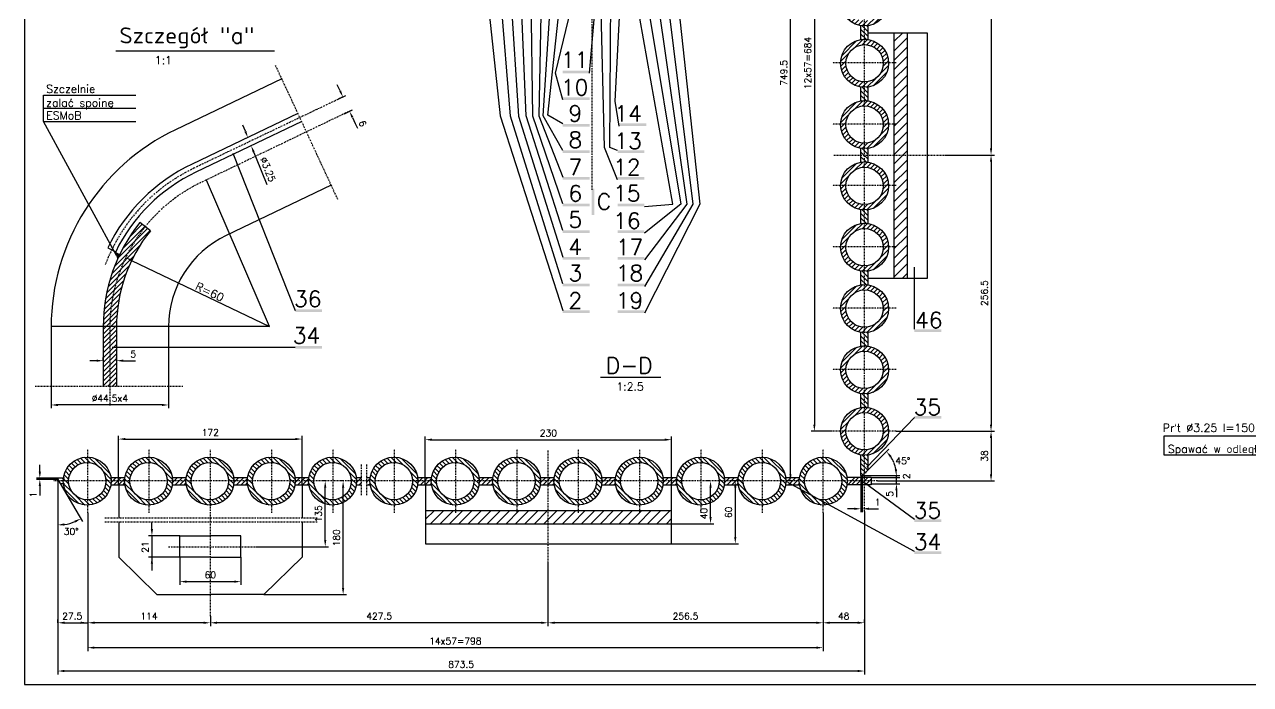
# Model space of a CAD drawing. Extents: x 5 to 1183, y 5 to 835.
# Drawn here: x 5 to 464.7, y 5 to 252.5 of the extents above; entities that cross this region are included whole.
import ezdxf
from ezdxf.enums import TextEntityAlignment as Align

# ---------------------------------------------------------------- set-up
doc = ezdxf.new("R2010")
doc.units = 0
doc.header["$MEASUREMENT"] = 0
doc.linetypes.add('DASHDOT', pattern=[1, 0.5, -0.25, 0, -0.25])
doc.layers.get('0').update_dxf_attribs({"linetype": 'CONTINUOUS'})
doc.layers.add('CIENKA', color=3, linetype='CONTINUOUS')
doc.layers.add('OSIE', color=1, linetype='DASHDOT')
doc.styles.add('ROMANS', font='romans')

# ---------------------------------------------------------------- blocks, each defined once
blk = doc.blocks.new('*X46')
at = {"color": 0}
for p, q in [((311.46, 125.85), (317.15, 131.53)), ((316.36, 128.98), (319.36, 131.97)), ((319.09, 129.94), (321.08, 131.93)), ((320.86, 129.94), (322.55, 131.63)), ((322.3, 129.61), (323.83, 131.14)), ((323.51, 129.05), (324.96, 130.51)), ((324.54, 128.32), (325.96, 129.74)), ((325.42, 127.43), (326.84, 128.85)), ((311.02, 123.64), (314.02, 126.64)), ((326.13, 126.37), (327.59, 127.83)), ((326.66, 125.14), (328.21, 126.68)), ((326.97, 123.67), (328.68, 125.38)), ((311.07, 121.91), (313.06, 123.91)), ((311.37, 120.45), (313.05, 122.13)), ((311.86, 119.17), (313.39, 120.7)), ((323.17, 114.57), (328.42, 119.83)), ((325.51, 118.69), (328.96, 122.13)), ((326.9, 121.84), (328.96, 123.89)), ((312.49, 118.04), (313.94, 119.49)), ((313.26, 117.04), (314.68, 118.45)), ((314.15, 116.16), (315.57, 117.58)), ((315.16, 115.41), (316.62, 116.87)), ((316.31, 114.79), (317.86, 116.33)), ((317.61, 114.32), (319.32, 116.03)), ((319.1, 114.04), (321.15, 116.09)), ((320.87, 114.04), (324.31, 117.48))]:
    blk.add_line(p, q, dxfattribs=at)
blk = doc.blocks.new('*X47')
at = {"color": 0}
for p, q in [((311.47, 102.88), (317.12, 108.53)), ((316.32, 105.95), (319.34, 108.98)), ((319.07, 106.94), (321.07, 108.94)), ((320.85, 106.95), (322.54, 108.64)), ((322.28, 106.62), (323.82, 108.15)), ((323.5, 106.06), (324.95, 107.52)), ((324.54, 105.33), (325.95, 106.75)), ((325.41, 104.44), (326.83, 105.86)), ((311.02, 100.66), (314.05, 103.68)), ((326.13, 103.39), (327.58, 104.85)), ((326.66, 102.15), (328.2, 103.7)), ((326.97, 100.69), (328.67, 102.4)), ((311.06, 98.93), (313.06, 100.93)), ((311.36, 97.46), (313.05, 99.15)), ((311.85, 96.18), (313.38, 97.72)), ((323.14, 91.57), (328.43, 96.86)), ((325.57, 95.76), (328.96, 99.15)), ((326.91, 98.87), (328.95, 100.91)), ((312.48, 95.05), (313.94, 96.5)), ((313.25, 94.05), (314.67, 95.46)), ((314.14, 93.17), (315.56, 94.59)), ((315.15, 92.42), (316.61, 93.87)), ((316.3, 91.8), (317.85, 93.34)), ((317.6, 91.33), (319.31, 93.03)), ((319.09, 91.05), (321.13, 93.09)), ((320.85, 91.04), (324.24, 94.43))]:
    blk.add_line(p, q, dxfattribs=at)
blk = doc.blocks.new('*X48')
at = {"color": 0}
for p, q in [((321.35, 109.99), (318.65, 112.68)), ((320.57, 108.99), (318.65, 110.91)), ((321.35, 111.76), (319.06, 114.05)), ((321.35, 113.52), (320.83, 114.04)), ((318.86, 108.94), (318.65, 109.15))]:
    blk.add_line(p, q, dxfattribs=at)
blk = doc.blocks.new('*X49')
at = {"color": 0}
for p, q in [((321.35, 87.01), (318.65, 89.7)), ((321.35, 85.24), (318.65, 87.93)), ((321.35, 88.77), (319.11, 91.01)), ((321.35, 90.54), (320.88, 91.01)), ((320.6, 84.22), (318.65, 86.17)), ((319.49, 83.57), (318.65, 84.4))]:
    blk.add_line(p, q, dxfattribs=at)
blk = doc.blocks.new('*X50')
at = {"color": 0}
for p, q in [((330.99, 246.14), (334.3, 249.45)), ((330.99, 242.6), (335.97, 247.58)), ((330.99, 239.06), (335.97, 244.05)), ((330.99, 235.53), (335.97, 240.51)), ((330.99, 231.99), (335.97, 236.98)), ((330.99, 228.46), (335.97, 233.44)), ((330.99, 224.92), (335.97, 229.9)), ((330.99, 221.39), (335.97, 226.37)), ((330.99, 217.85), (335.97, 222.83)), ((330.99, 214.32), (335.97, 219.3)), ((330.99, 210.78), (335.97, 215.76)), ((330.99, 207.24), (335.97, 212.23)), ((330.99, 203.71), (335.97, 208.69)), ((330.99, 200.17), (335.97, 205.16)), ((330.99, 196.64), (335.97, 201.62)), ((330.99, 193.1), (335.97, 198.08)), ((330.99, 189.57), (335.97, 194.55)), ((330.99, 186.03), (335.97, 191.01)), ((330.99, 182.5), (335.97, 187.48)), ((330.99, 178.96), (335.97, 183.94)), ((330.99, 175.42), (335.97, 180.41)), ((330.99, 171.89), (335.97, 176.87)), ((330.99, 168.35), (335.97, 173.34)), ((330.99, 164.82), (335.97, 169.8)), ((330.99, 161.28), (335.97, 166.26)), ((330.99, 157.75), (335.97, 162.73)), ((334.05, 157.27), (335.97, 159.19))]:
    blk.add_line(p, q, dxfattribs=at)
blk = doc.blocks.new('*X60')
at = {"color": 0}
for p, q in [((38.82, 182.01), (52.12, 195.31)), ((40.12, 185.08), (51.13, 196.09)), ((41.85, 188.57), (50.15, 196.87)), ((44.34, 192.83), (49.16, 197.66)), ((37.81, 179.23), (48.27, 189.69)), ((36.99, 176.65), (45.92, 185.57)), ((36.34, 174.23), (44.31, 182.2)), ((35.4, 169.75), (42.18, 176.54)), ((35.82, 171.94), (43.11, 179.23)), ((34.84, 165.65), (40.88, 171.7)), ((35.08, 167.66), (41.46, 174.04)), ((34.56, 161.84), (40.09, 167.37)), ((34.67, 163.71), (40.43, 169.48)), ((34.5, 158.24), (39.66, 163.4)), ((34.5, 156.48), (39.55, 161.52)), ((34.51, 160.02), (39.83, 165.34)), ((34.5, 154.71), (39.5, 159.71)), ((34.5, 152.94), (39.5, 157.94)), ((34.5, 151.17), (39.5, 156.17)), ((34.5, 149.4), (39.5, 154.4)), ((34.5, 147.64), (39.5, 152.64)), ((34.5, 145.87), (39.5, 150.87)), ((34.5, 144.1), (39.5, 149.1)), ((34.5, 142.33), (39.5, 147.33)), ((34.5, 140.57), (39.5, 145.57)), ((34.5, 138.8), (39.5, 143.8)), ((34.5, 137.03), (39.5, 142.03)), ((36.24, 137), (39.5, 140.26)), ((38.01, 137), (39.5, 138.49))]:
    blk.add_line(p, q, dxfattribs=at)

msp = doc.modelspace()

# ---------------------------------------------------------------- linework, layer by layer
for p, q in [((318.65, 246.9), (318.65, 252.1)), ((321.35, 246.9), (321.35, 252.1)), ((321.35, 249.45), (343.48, 249.45)), ((330.99, 249.45), (330.99, 157.27)), ((335.97, 249.45), (335.97, 157.27)), ((343.48, 249.45), (343.48, 157.27)), ((318.65, 223.9), (318.65, 229.1)), ((321.35, 223.9), (321.35, 229.1)), ((318.65, 200.9), (318.65, 206.1)), ((321.35, 200.9), (321.35, 206.1)), ((318.65, 177.9), (318.65, 183.1)), ((321.35, 177.9), (321.35, 183.1)), ((52.21, 175.18), (48.3, 178.29)), ((36.19, 168.8), (39.18, 167.31)), ((318.65, 154.9), (318.65, 160.1)), ((321.35, 154.9), (321.35, 160.1)), ((343.48, 157.27), (321.35, 157.27)), ((318.65, 131.9), (318.65, 137.1)), ((321.35, 131.9), (321.35, 137.1)), ((318.65, 108.9), (318.65, 114.1)), ((321.35, 108.9), (321.35, 114.1)), ((318.65, 83.38), (318.65, 91.1)), ((321.35, 85.57), (321.35, 91.1)), ((318.65, 83.38), (319.16, 83.38)), ((319.16, 83.38), (321.35, 85.57)), ((17.45, 82.38), (17.45, 81.91)), ((19.93, 82.38), (17.45, 82.38)), ((17.45, 81.91), (18.39, 80.33)), ((18.39, 80.33), (19.94, 80.33)), ((37.41, 82.62), (42.61, 82.62)), ((37.41, 79.93), (42.61, 79.93)), ((40.31, 79.93), (40.31, 67.54)), ((60.41, 82.62), (65.61, 82.62)), ((60.41, 79.93), (65.61, 79.93)), ((83.41, 82.62), (88.61, 82.62)), ((83.41, 79.93), (88.61, 79.93)), ((106.41, 82.62), (111.61, 82.62)), ((106.41, 79.93), (111.61, 79.93)), ((109.07, 79.93), (109.07, 67.54)), ((129.41, 82.62), (131.19, 82.62)), ((129.41, 79.93), (131.19, 79.93)), ((133.24, 82.62), (134.61, 82.62)), ((133.24, 79.93), (134.61, 79.93)), ((152.41, 82.62), (157.61, 82.62)), ((152.41, 79.93), (157.61, 79.93)), ((155.41, 79.93), (155.41, 57.8)), ((175.41, 82.62), (180.61, 82.62)), ((175.41, 79.93), (180.61, 79.93)), ((198.41, 82.62), (203.61, 82.62)), ((198.41, 79.93), (203.61, 79.93)), ((221.41, 82.62), (226.61, 82.62)), ((221.41, 79.93), (226.61, 79.93)), ((244.41, 82.62), (249.61, 82.62)), ((244.41, 79.93), (249.61, 79.93)), ((247.59, 57.8), (247.59, 79.93)), ((267.41, 82.62), (272.61, 82.62)), ((267.41, 79.93), (272.61, 79.93)), ((290.41, 82.62), (295.61, 82.62)), ((290.41, 79.93), (295.61, 79.93)), ((322.46, 82.62), (313.41, 82.62)), ((322.49, 79.93), (313.41, 79.93)), ((322.46, 82.62), (322.46, 82.12)), ((322.46, 82.12), (322.49, 79.93)), ((155.41, 70.29), (247.59, 70.29)), ((40.31, 65.96), (40.31, 52.81)), ((109.07, 65.96), (109.07, 52.81)), ((155.41, 65.31), (247.59, 65.31)), ((63.24, 60.76), (74.69, 60.76)), ((63.24, 52.81), (63.24, 60.76)), ((86.13, 60.76), (74.69, 60.76)), ((86.13, 52.81), (86.13, 60.76)), ((155.41, 57.8), (247.59, 57.8)), ((40.31, 52.81), (54.61, 38.73)), ((74.69, 52.81), (63.24, 52.81)), ((74.69, 52.81), (86.13, 52.81)), ((109.07, 52.81), (94.76, 38.73)), ((54.61, 38.73), (74.69, 38.73)), ((94.76, 38.73), (74.69, 38.73))]:
    msp.add_line(p, q)
msp.add_lwpolyline([(5, 5), (1183, 5), (1183, 835), (5, 835)], close=True)
for points in [[(101.51, 232.15), (61.65, 213.1, 0.288931), (15, 139.11), (15, 116.94)], [(107.54, 219.15), (67.83, 200.17, 0.169337), (36.19, 168.8)], [(108.95, 216.12), (69.27, 197.16, 0.169428), (39.18, 167.31)], [(120.03, 192.23), (80.62, 173.4, 0.288931), (59, 139.11), (59, 116.94)], [(48.3, 178.29, 0.170984), (34.5, 139.11), (34.5, 116.94)], [(52.21, 175.18, 0.171121), (39.5, 139.11), (39.5, 116.94)]]:
    msp.add_lwpolyline(points, format="xyb")
for centre, radius in [((320, 261), 9), ((320, 238), 9), ((320, 238), 7), ((320, 215), 9), ((320, 215), 7), ((320, 192), 9), ((320, 192), 7), ((320, 169), 9), ((320, 169), 7), ((320, 146), 9), ((320, 146), 7), ((320, 123), 9), ((320, 123), 7), ((320, 100), 9), ((320, 100), 7), ((28.51, 81.28), 9), ((28.51, 81.28), 7), ((51.51, 81.28), 9), ((51.51, 81.28), 7), ((74.51, 81.28), 9), ((74.51, 81.28), 7), ((97.51, 81.28), 9), ((97.51, 81.28), 7), ((120.51, 81.28), 9), ((120.51, 81.28), 7), ((143.51, 81.28), 9), ((143.51, 81.28), 7), ((166.51, 81.28), 9), ((166.51, 81.28), 7), ((189.51, 81.28), 9), ((189.51, 81.28), 7), ((212.51, 81.28), 9), ((212.51, 81.28), 7), ((235.51, 81.28), 9), ((235.51, 81.28), 7), ((258.51, 81.28), 9), ((258.51, 81.28), 7), ((281.51, 81.28), 9), ((281.51, 81.28), 7), ((304.51, 81.28), 9), ((304.51, 81.28), 7)]:
    msp.add_circle(centre, radius)
msp.add_solid([(38.76, 167.52), (40.77, 166.39), (39.86, 164.44)])
at = {"layer": 'CIENKA'}
for p, q in [((292.21, 83.84), (292.21, 384.91)), ((301.17, 373.68), (301.17, 102.5)), ((367.43, 327.68), (367.43, 206.08)), ((177.9, 270.05), (183.3, 218.26)), ((187.24, 218.12), (182.89, 271.12)), ((186.89, 270.99), (190.25, 218.2)), ((193.08, 218.24), (190.89, 271.01)), ((195.66, 218.18), (194.89, 271.03)), ((198.89, 271.03), (197.84, 218.25)), ((199.49, 218.24), (202.89, 271.1)), ((201.19, 218.54), (206.89, 270.79)), ((204.15, 234.31), (212.91, 270.99)), ((222.49, 206.41), (220.91, 271)), ((224.48, 206.41), (224.91, 271.02)), ((226.43, 223.8), (228.92, 271.05)), ((248.09, 185.1), (232.91, 271.06)), ((236.91, 270.98), (251.05, 185.1)), ((240.98, 271.05), (253.33, 185.1)), ((244.91, 271.02), (255.64, 185.1)), ((248.91, 271.09), (258.27, 185.1)), ((216.89, 234.29), (218.88, 257.27)), ((39.23, 242.7), (98.73, 242.7)), ((123.34, 227.65), (122.28, 229.91)), ((206.81, 224.29), (204.15, 234.31)), ((12.15, 226.1), (46.7, 226.1)), ((12.15, 216.16), (12.15, 226.1)), ((122.42, 224.47), (125.52, 225.91)), ((12.15, 221.13), (46.7, 221.13)), ((228.04, 214.44), (226.43, 223.8)), ((39.55, 165.93), (12.15, 216.16)), ((12.15, 216.16), (46.7, 216.16)), ((124.93, 219.08), (128.03, 220.51)), ((127.95, 217.72), (129, 215.45)), ((183.3, 218.26), (206.81, 145.29)), ((206.81, 155.29), (187.24, 218.12)), ((190.25, 218.2), (206.81, 165.29)), ((206.81, 175.29), (193.08, 218.24)), ((206.81, 185.29), (195.66, 218.18)), ((197.84, 218.25), (206.81, 195.29)), ((206.81, 205.29), (199.49, 218.24)), ((206.81, 215.29), (201.19, 218.54)), ((87.81, 212.48), (86.88, 214.8)), ((129, 215.45), (129.84, 213.64)), ((88.74, 210.17), (87.58, 209.7)), ((89.99, 207.06), (88.83, 206.59)), ((83.17, 204.26), (106.49, 145.22)), ((90.92, 204.74), (91.86, 202.42)), ((91.86, 202.42), (95.85, 192.51)), ((227.39, 194.29), (222.49, 206.41)), ((227.39, 205.29), (224.48, 206.41)), ((350.09, 203.58), (368.68, 203.58)), ((350.09, 203.58), (368.68, 203.58)), ((367.43, 201.08), (367.43, 102.5)), ((96.89, 139.28), (73.24, 194.21)), ((258.27, 185.1), (237.47, 144.29)), ((255.64, 185.1), (237.47, 154.29)), ((253.33, 185.1), (237.47, 164.29)), ((251.05, 185.1), (237.47, 174.29)), ((237.47, 184.29), (248.09, 185.1)), ((45.13, 164.09), (96.89, 139.28)), ((338.67, 138.26), (338.67, 161.54)), ((96.89, 139.28), (15, 139.28)), ((37.86, 131.49), (106.49, 131.49)), ((32, 126.44), (29.5, 126.44)), ((34.5, 126.44), (34.5, 127.69)), ((39.5, 126.44), (39.5, 127.69)), ((42, 126.44), (44.5, 126.44)), ((44.5, 126.44), (46.62, 126.44)), ((221.01, 120.22), (243.58, 120.22)), ((15, 116.94), (15, 108.59)), ((59, 116.94), (59, 108.59)), ((56.5, 109.84), (17.5, 109.84)), ((320.82, 86.55), (338.67, 105.18)), ((40.27, 79.93), (40.27, 98.3)), ((42.77, 97.05), (106.57, 97.05)), ((109.07, 79.93), (109.07, 98.3)), ((155.27, 79.93), (155.27, 98.07)), ((157.77, 96.82), (245.09, 96.82)), ((247.59, 79.93), (247.59, 98.07)), ((308, 100), (299.92, 100)), ((331.87, 100), (368.68, 100)), ((331.87, 100), (368.68, 100)), ((367.43, 97.5), (367.43, 83.84)), ((503.73, 98.17), (432.23, 98.17)), ((432.23, 98.17), (432.23, 91.08)), ((321.35, 85.57), (329.08, 93.31)), ((10.74, 84.88), (10.74, 87.38)), ((432.23, 91.08), (505.25, 91.08)), ((318.65, 83.38), (318.65, 69.65)), ((319.16, 83.38), (333.21, 83.38)), ((319.16, 83.38), (319.16, 69.65)), ((331.95, 80.3), (331.95, 83.38)), ((17.45, 82.38), (9.49, 82.38)), ((17.45, 81.91), (9.49, 81.91)), ((10.74, 79.41), (10.74, 76.91)), ((17.45, 81.91), (17.45, 8.8)), ((18.39, 80.33), (26.8, 66.14)), ((19.35, 82.13), (18.98, 82.49)), ((117.75, 81.34), (116.5, 81.34)), ((117.75, 59.18), (117.75, 78.84)), ((124.47, 81.34), (123.22, 81.34)), ((124.47, 41.23), (124.47, 78.84)), ((129.45, 82.41), (129.66, 82.62)), ((129.5, 80.7), (131.42, 82.62)), ((130.5, 79.93), (131.19, 80.62)), ((133.24, 80.91), (134.56, 82.22)), ((134.03, 79.93), (134.55, 80.44)), ((262.25, 81.34), (261, 81.34)), ((262.25, 67.82), (262.25, 78.84)), ((271.52, 81.34), (270.27, 81.34)), ((271.52, 78.84), (271.52, 60.3)), ((292.54, 81.34), (290.96, 81.34)), ((338.67, 54.92), (291.24, 80.73)), ((313.71, 79.93), (316.4, 82.62)), ((315.04, 79.93), (317.74, 82.62)), ((316.81, 79.93), (319.5, 82.62)), ((318.58, 79.93), (321.27, 82.62)), ((338.67, 66.9), (320.02, 80.58)), ((320.34, 79.93), (322.46, 82.05)), ((322.11, 79.93), (322.48, 80.3)), ((322.46, 82.62), (333.2, 82.62)), ((322.48, 80.3), (333.2, 80.3)), ((324.89, 81.34), (368.68, 81.34)), ((10.74, 76.91), (10.74, 75.87)), ((331.95, 77.8), (331.95, 75.3)), ((28.69, 69.4), (28.69, 26.9)), ((28.69, 69.4), (28.69, 26.9)), ((304.43, 69.4), (304.43, 26.9)), ((304.43, 69.4), (304.43, 26.9)), ((316.15, 70.9), (313.65, 70.9)), ((319.94, 69.86), (319.94, 8.8)), ((321.66, 70.9), (324.16, 70.9)), ((324.16, 70.9), (325.2, 70.9)), ((52.77, 63.26), (52.77, 65.76)), ((247.59, 65.32), (263.5, 65.32)), ((63.24, 60.76), (51.52, 60.76)), ((52.77, 60.76), (52.77, 47.81)), ((91.61, 56.68), (119, 56.68)), ((247.59, 57.8), (272.77, 57.8)), ((63.24, 52.81), (51.52, 52.81)), ((63.24, 52.81), (63.24, 42.33)), ((86.13, 52.81), (86.13, 42.33)), ((201.28, 51.19), (201.28, 26.9)), ((201.28, 51.19), (201.28, 26.9)), ((65.74, 43.58), (83.63, 43.58)), ((94.76, 38.73), (125.72, 38.73)), ((17.45, 28.15), (17.45, 29.4)), ((20.03, 28.15), (28.69, 28.15)), ((72.19, 28.15), (31.19, 28.15)), ((74.69, 30.59), (74.69, 26.9)), ((74.69, 30.59), (74.69, 26.9)), ((198.78, 28.15), (77.19, 28.15)), ((301.93, 28.15), (203.78, 28.15)), ((317.44, 28.15), (306.93, 28.15)), ((319.94, 28.15), (319.94, 29.4)), ((28.69, 26.9), (28.69, 17.56)), ((304.43, 26.9), (304.43, 17.56)), ((301.93, 18.81), (31.19, 18.81)), ((317.44, 10.05), (19.95, 10.05))]:
    msp.add_line(p, q, dxfattribs=at)
for centre, radius, start, end in [((319.16, 83.38), 12.79, 22.4569, 33.673), ((319.16, 83.38), 12.79, 10.516, 21.7321), ((17.45, 81.91), 17.08, 278.3925, 292.2574)]:
    msp.add_arc(centre, radius, start, end, dxfattribs=at)
for points in [[(123.71, 227.82), (122.96, 227.47), (124.39, 225.38)], [(128.32, 217.9), (127.57, 217.55), (126.89, 219.99)], [(88.19, 212.64), (87.42, 212.33), (88.74, 210.17)], [(91.31, 204.9), (90.54, 204.59), (89.99, 207.06)], [(367.01, 206.08), (367.84, 206.08), (367.43, 203.58)], [(367.01, 201.08), (367.84, 201.08), (367.43, 203.58)], [(44.95, 163.71), (45.31, 164.47), (42.87, 165.17)], [(32, 126.86), (32, 126.03), (34.5, 126.44)], [(42, 126.86), (42, 126.03), (39.5, 126.44)], [(17.5, 110.26), (17.5, 109.42), (15, 109.84)], [(56.5, 110.26), (56.5, 109.42), (59, 109.84)], [(300.75, 102.5), (301.58, 102.5), (301.17, 100)], [(367.01, 102.5), (367.84, 102.5), (367.43, 100)], [(42.77, 97.47), (42.77, 96.64), (40.27, 97.05)], [(106.57, 97.47), (106.57, 96.64), (109.07, 97.05)], [(157.77, 97.23), (157.77, 96.4), (155.27, 96.82)], [(245.09, 97.23), (245.09, 96.4), (247.59, 96.82)], [(367.01, 97.5), (367.84, 97.5), (367.43, 100)], [(329.48, 90.2), (330.13, 90.73), (328.22, 92.4)], [(10.32, 84.88), (11.16, 84.88), (10.74, 82.38)], [(291.8, 83.84), (292.63, 83.84), (292.21, 81.34)], [(332.15, 85.75), (331.32, 85.67), (331.95, 83.22)], [(367.01, 83.84), (367.84, 83.84), (367.43, 81.34)], [(10.32, 79.41), (11.16, 79.41), (10.74, 81.91)], [(117.34, 78.84), (118.17, 78.84), (117.75, 81.34)], [(124.05, 78.84), (124.89, 78.84), (124.47, 81.34)], [(261.83, 78.84), (262.66, 78.84), (262.25, 81.34)], [(271.11, 78.84), (271.94, 78.84), (271.52, 81.34)], [(331.53, 77.8), (332.36, 77.8), (331.95, 80.3)], [(316.15, 71.32), (316.15, 70.48), (318.65, 70.9)], [(321.66, 71.32), (321.66, 70.48), (319.16, 70.9)], [(19.98, 64.6), (19.92, 65.43), (17.45, 64.83)], [(23.74, 66.48), (24.11, 65.73), (26.16, 67.22)], [(261.83, 67.82), (262.66, 67.82), (262.25, 65.32)], [(52.35, 63.26), (53.18, 63.26), (52.77, 60.76)], [(271.11, 60.3), (271.94, 60.3), (271.52, 57.8)], [(117.34, 59.18), (118.17, 59.18), (117.75, 56.68)], [(52.35, 50.31), (53.18, 50.31), (52.77, 52.81)], [(65.74, 43.99), (65.74, 43.16), (63.24, 43.58)], [(83.63, 43.99), (83.63, 43.16), (86.13, 43.58)], [(124.05, 41.23), (124.89, 41.23), (124.47, 38.73)], [(20.03, 28.57), (20.03, 27.73), (17.53, 28.15)], [(26.11, 28.57), (26.11, 27.73), (28.61, 28.15)], [(31.26, 28.57), (31.26, 27.73), (28.76, 28.15)], [(72.19, 28.57), (72.19, 27.73), (74.69, 28.15)], [(77.19, 28.57), (77.19, 27.73), (74.69, 28.15)], [(198.78, 28.57), (198.78, 27.73), (201.28, 28.15)], [(203.78, 28.57), (203.78, 27.73), (201.28, 28.15)], [(301.93, 28.57), (301.93, 27.73), (304.43, 28.15)], [(306.93, 28.57), (306.93, 27.73), (304.43, 28.15)], [(317.44, 28.57), (317.44, 27.73), (319.94, 28.15)], [(31.19, 19.23), (31.19, 18.4), (28.69, 18.81)], [(301.93, 19.23), (301.93, 18.4), (304.43, 18.81)], [(19.95, 10.47), (19.95, 9.64), (17.45, 10.05)], [(317.44, 10.47), (317.44, 9.64), (319.94, 10.05)]]:
    msp.add_solid(points, dxfattribs=at)
for points in [[(206.81, 235.29), (206.81, 234.29), (216.89, 235.29), (216.89, 234.29)], [(206.81, 225.29), (206.81, 224.29), (216.89, 225.29), (216.89, 224.29)], [(206.81, 215.29), (206.81, 214.29), (216.89, 215.29), (216.89, 214.29)], [(228.04, 215.44), (228.04, 214.44), (238.12, 215.44), (238.12, 214.44)], [(206.81, 205.29), (206.81, 204.29), (216.89, 205.29), (216.89, 204.29)], [(227.39, 205.29), (227.39, 204.29), (237.47, 205.29), (237.47, 204.29)], [(206.81, 195.29), (206.81, 194.29), (216.89, 195.29), (216.89, 194.29)], [(227.39, 195.29), (227.39, 194.29), (237.47, 195.29), (237.47, 194.29)], [(218.73, 191.01), (217.73, 191.01), (218.73, 181.15), (217.73, 181.15)], [(206.81, 185.29), (206.81, 184.29), (216.89, 185.29), (216.89, 184.29)], [(227.39, 185.29), (227.39, 184.29), (237.47, 185.29), (237.47, 184.29)], [(206.81, 175.29), (206.81, 174.29), (216.89, 175.29), (216.89, 174.29)], [(227.39, 175.29), (227.39, 174.29), (237.47, 175.29), (237.47, 174.29)], [(206.81, 165.29), (206.81, 164.29), (216.89, 165.29), (216.89, 164.29)], [(227.39, 165.29), (227.39, 164.29), (237.47, 165.29), (237.47, 164.29)], [(206.81, 155.29), (206.81, 154.29), (216.89, 155.29), (216.89, 154.29)], [(227.39, 155.29), (227.39, 154.29), (237.47, 155.29), (237.47, 154.29)], [(106.49, 145.72), (106.49, 144.72), (116.56, 145.72), (116.56, 144.72)], [(206.81, 145.29), (206.81, 144.29), (216.89, 145.29), (216.89, 144.29)], [(227.39, 145.29), (227.39, 144.29), (237.47, 145.29), (237.47, 144.29)], [(338.67, 138.26), (338.67, 137.26), (348.75, 138.26), (348.75, 137.26)], [(106.49, 131.99), (106.49, 130.99), (116.56, 131.99), (116.56, 130.99)], [(338.67, 105.68), (338.67, 104.68), (348.75, 105.68), (348.75, 104.68)], [(338.67, 66.9), (338.67, 65.9), (348.75, 66.9), (348.75, 65.9)], [(338.67, 54.92), (338.67, 53.92), (348.75, 54.92), (348.75, 53.92)]]:
    msp.add_trace(points, dxfattribs=at)
at = {"layer": 'OSIE'}
for p, q in [((217.82, 190.52), (217.82, 769.54)), ((319.94, 69.86), (319.94, 405.69)), ((122.52, 186.87), (99.16, 237.21)), ((331.87, 238.18), (308, 238.18)), ((331.87, 215.18), (308, 215.18)), ((308.53, 203.58), (350.09, 203.58)), ((331.87, 192.18), (308, 192.18)), ((331.87, 169.18), (308, 169.18)), ((331.87, 146.18), (308, 146.18)), ((331.87, 123.18), (308, 123.18)), ((9.04, 116.94), (64.39, 116.94)), ((331.87, 100), (308, 100)), ((28.69, 69.4), (28.69, 93.28)), ((51.69, 69.4), (51.69, 93.28)), ((74.69, 30.59), (74.69, 93.28)), ((97.69, 69.4), (97.69, 93.28)), ((120.69, 69.4), (120.69, 93.28)), ((143.69, 69.4), (143.69, 93.28)), ((166.69, 69.4), (166.69, 93.28)), ((189.69, 69.4), (189.69, 93.28)), ((201.28, 92.75), (201.28, 51.19)), ((212.69, 69.4), (212.69, 93.28)), ((235.69, 69.4), (235.69, 93.28)), ((258.69, 69.4), (258.69, 93.28)), ((281.69, 69.4), (281.69, 93.28)), ((304.43, 69.4), (304.43, 93.28)), ((131.19, 87.53), (131.19, 75.95)), ((133.24, 87.53), (133.24, 75.95)), ((324.89, 81.34), (15.78, 81.34)), ((35.08, 67.54), (114.78, 67.54)), ((35.08, 65.96), (114.78, 65.96)), ((58.93, 56.68), (91.61, 56.68))]:
    msp.add_line(p, q, dxfattribs=at)
for points in [[(124.41, 225.36), (68.55, 198.67, 0.193926), (35.21, 162.3)], [(127.48, 220.32), (71.13, 193.25, 0.288931), (37, 139.11), (37, 109.62)]]:
    msp.add_lwpolyline(points, format="xyb", dxfattribs=at)

# ---------------------------------------------------------------- block references
at = {"layer": 'CIENKA'}
for name, p in [('*X46', (0, 138)), ('*X48', (0, 138)), ('*X50', (0, 0)), ('*X46', (0, 115)), ('*X48', (0, 115)), ('*X46', (0, 92)), ('*X48', (0, 92)), ('*X46', (0, 69)), ('*X48', (0, 69)), ('*X60', (0, -20.06)), ('*X46', (0, 46)), ('*X48', (0, 46)), ('*X46', (0, 23)), ('*X48', (0, 23)), ('*X46', (0, 0)), ('*X48', (0, 0)), ('*X47', (0, 0)), ('*X49', (0, 0))]:
    msp.add_blockref(name, p, dxfattribs=at)
at = {"layer": 'CIENKA', "rotation": 270}
for name, p in [('*X47', (-71.49, 401.28)), ('*X46', (-71.49, 401.28)), ('*X46', (-48.49, 401.28)), ('*X46', (-25.49, 401.28)), ('*X46', (-2.49, 401.28)), ('*X46', (20.51, 401.28)), ('*X46', (43.51, 401.28)), ('*X46', (66.51, 401.28)), ('*X46', (89.51, 401.28)), ('*X46', (112.51, 401.28)), ('*X46', (135.51, 401.28)), ('*X46', (158.51, 401.28)), ('*X46', (181.51, 401.28)), ('*X48', (-71.49, 401.28)), ('*X48', (-48.49, 401.28)), ('*X48', (-25.49, 401.28)), ('*X48', (-2.49, 401.28)), ('*X48', (43.51, 401.28)), ('*X48', (66.51, 401.28)), ('*X48', (89.51, 401.28)), ('*X48', (112.51, 401.28)), ('*X48', (135.51, 401.28)), ('*X48', (158.51, 401.28)), ('*X48', (181.51, 401.28))]:
    msp.add_blockref(name, p, dxfattribs=at)
at = {"layer": 'CIENKA', "xscale": -1, "rotation": 90}
msp.add_blockref('*X50', (404.86, 401.28), dxfattribs=at)

# ---------------------------------------------------------------- texts
at = {"layer": 'CIENKA', "style": 'ROMANS'}
for s, height, p in [('Szczegół "a"', 6, (40.6, 245.45)), ('1:1', 3, (53.85, 237.68)), ('11', 6, (206.14, 236.27)), ('Szczelnie', 3, (13.12, 226.88)), ('10', 6, (206.14, 225.97)), ('zalać spoinę', 3, (13.12, 221.7)), ('9', 6, (208.95, 216.16)), ('14', 6, (226.21, 216.16)), ('ESMoB', 3, (13.12, 216.95)), ('8', 6, (208.95, 206.33)), ('13', 6, (226.21, 205.88)), ('7', 6, (208.95, 196.05)), ('12', 6, (225.74, 196.05)), ('6', 6, (208.95, 186.22)), ('C', 6, (219.57, 183.13)), ('15', 6, (225.74, 186.25)), ('5', 6, (208.95, 176.41)), ('16', 6, (225.74, 175.94)), ('4', 6, (208.95, 166.11)), ('17', 6, (226.75, 166.06)), ('3', 6, (208.95, 156.31)), ('18', 6, (226.72, 156.31)), ('36', 6, (106.06, 146.6)), ('2', 6, (208.95, 146)), ('19', 6, (226.72, 146)), ('46', 6, (338.93, 138.68)), ('34', 6, (105.59, 132.88)), ('D-D', 6, (223, 121.66)), ('1:2.5', 3, (226.93, 115.23)), ('35', 6, (338.41, 106.07)), ('Pr‘t %%C3.25 l=150 2x4sztuki', 3, (431.83, 99.77)), ('Spawać w odległości 1000mm', 3, (433.72, 91.84)), ('35', 6, (338.41, 67.29)), ('34', 6, (338.46, 55.53))]:
    msp.add_text(s, height=height, dxfattribs=at).set_placement(p)
for s, rotation, p in [('12x57=684', 90, (298.67, 238.09)), ('749.5', 90, (289.71, 234.37)), ('6', 294.9121, (131.78, 215.4)), ('%%c3.25', 291.9176, (96.26, 198.19)), ('256.5', 90, (364.93, 151.79)), ('38', 90, (364.93, 90.67)), ('1', 90, (8.24, 76.17)), ('5', 90, (329.45, 76.48)), ('135', 90, (115.25, 69.01)), ('40', 90, (259.75, 69.12)), ('60', 90, (269.02, 69.57)), ('180', 90, (121.97, 60.03)), ('21', 90, (50.27, 56.52))]:
    msp.add_text(s, height=2.5, rotation=rotation, dxfattribs=at).set_placement(p, align=Align.MIDDLE_CENTER)
for s, height, rotation, p in [('R=60', 3, 334.4139, (68.77, 153.32)), ('2', 2.5, 90, (336.97, 82.02))]:
    msp.add_text(s, height=height, rotation=rotation, dxfattribs=at).set_placement(p)
for s, p in [('5', (45.78, 128.94)), ('%%c44.5x4', (37, 112.34)), ('172', (74.67, 99.55)), ('230', (201.43, 99.32)), ('45%%d', (334.37, 88.9)), ('1', (324.91, 73.4)), ('30%%d', (22.51, 62.4)), ('60', (74.69, 46.08)), ('27.5', (22.89, 30.65)), ('114', (51.69, 30.65)), ('427.5', (137.98, 30.65)), ('256.5', (252.85, 30.65)), ('48', (312.18, 30.65)), ('14x57=798', (166.56, 21.31)), ('873.5', (168.7, 12.55))]:
    msp.add_text(s, height=2.5, dxfattribs=at).set_placement(p, align=Align.MIDDLE_CENTER)

doc.saveas('drawing.dxf')
